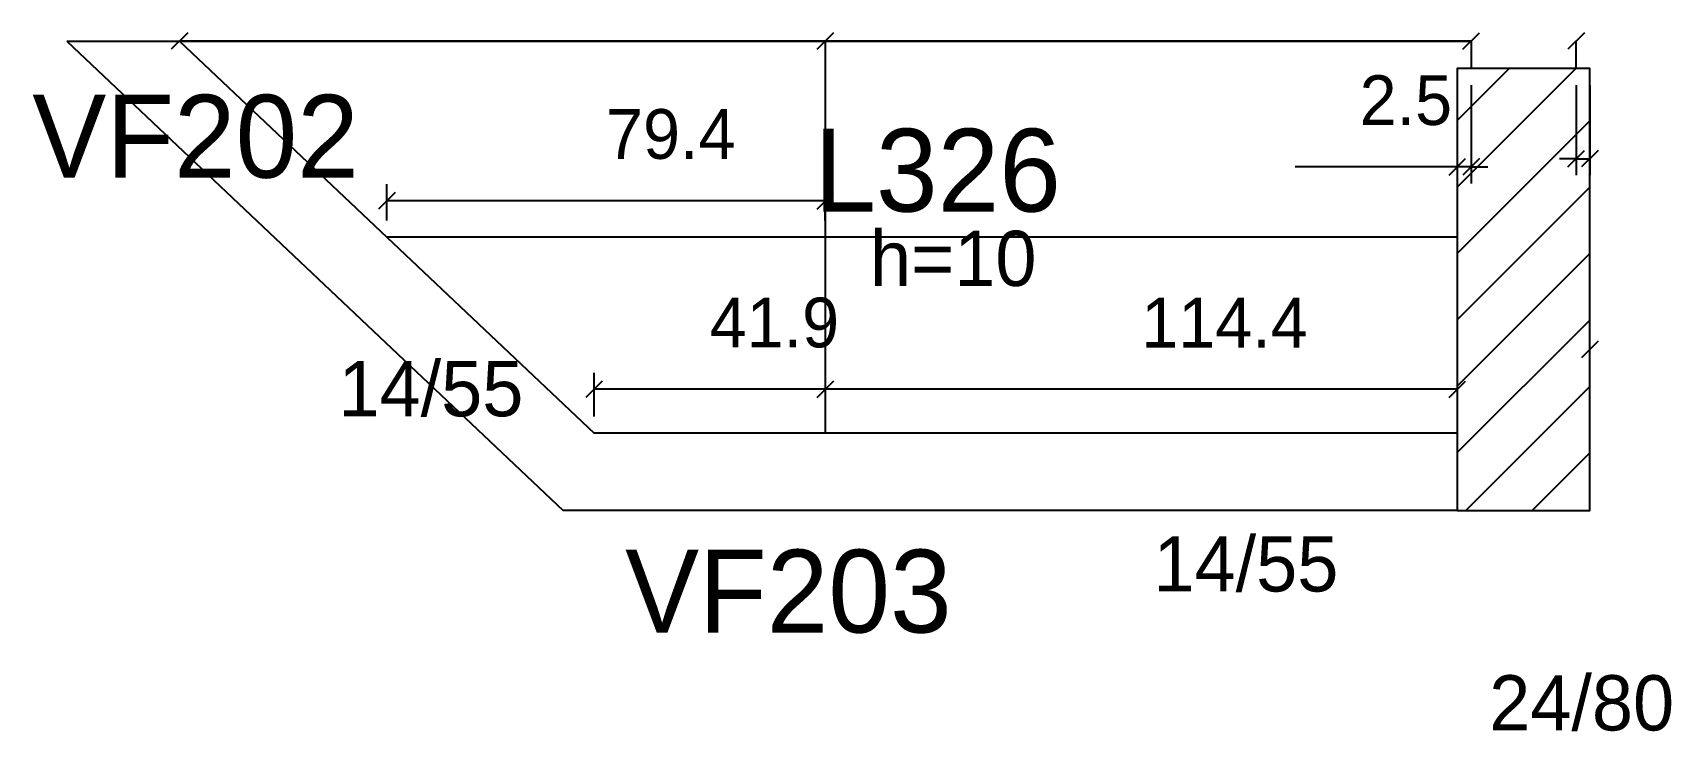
# Model space of a CAD drawing. Header units: metres. Extents: x 2888 to 3184, y 1524 to 1650.
import ezdxf

# ---------------------------------------------------------------- set-up
doc = ezdxf.new("R2010")
doc.units = ezdxf.units.M

msp = doc.modelspace()

# ---------------------------------------------------------------- linework, layer by layer
at = {"layer": '3', "color": 3}
for p, q in [((2893.96, 1648.94), (2983.76, 1563.94)), ((2914.33, 1648.94), (2989.34, 1577.94)), ((3145.57, 1634.53), (3154.97, 1643.94)), ((3145.57, 1622.51), (3166.99, 1643.94)), ((3145.57, 1610.49), (3169.57, 1634.49)), ((3145.57, 1598.47), (3169.57, 1622.47)), ((3145.57, 1586.45), (3169.57, 1610.45)), ((3145.57, 1574.43), (3169.57, 1598.43)), ((3147.1, 1563.94), (3169.57, 1586.41)), ((3145.57, 1577.94), (2989.34, 1577.94)), ((3159.12, 1563.94), (3169.57, 1574.39)), ((3145.57, 1563.94), (2983.76, 1563.94))]:
    msp.add_line(p, q, dxfattribs=at)
for points in [[(2893.96, 1648.94), (3148.07, 1648.94)], [(3148.07, 1648.94), (3148.07, 1643.94)], [(3167.07, 1643.94), (3167.07, 1648.94)]]:
    msp.add_lwpolyline(points, dxfattribs=at)
at = {"layer": '7', "color": 7}
msp.add_lwpolyline([(3145.57, 1563.94), (3169.57, 1563.94), (3169.57, 1643.94), (3145.57, 1643.94), (3145.57, 1563.94)], dxfattribs=at)
at = {"layer": 'Painéis'}
for p, q in [((2915.83, 1650.44), (2912.83, 1647.44)), ((3029.7, 1647.44), (3032.7, 1650.44)), ((3032.7, 1650.44), (3029.7, 1647.44)), ((3146.57, 1647.44), (3149.57, 1650.44)), ((3168.57, 1650.44), (3165.57, 1647.44)), ((3165.57, 1626.14), (3168.57, 1629.14)), ((3171.07, 1629.14), (3168.07, 1626.14)), ((3144.07, 1624.65), (3147.07, 1627.65)), ((3149.57, 1627.65), (3146.57, 1624.65)), ((2953.33, 1621.52), (2950.33, 1618.52)), ((3029.7, 1618.52), (3032.7, 1621.52)), ((3171.07, 1594.6), (3168.07, 1591.6)), ((2990.84, 1587.39), (2987.84, 1584.39)), ((3029.7, 1584.39), (3032.7, 1587.39)), ((3032.7, 1587.39), (3029.7, 1584.39)), ((3144.07, 1584.39), (3147.07, 1587.39))]:
    msp.add_line(p, q, dxfattribs=at)
at = {"layer": 'Painéis', "color": 4}
for p, q in [((3031.2, 1648.94), (2914.33, 1648.94)), ((3148.07, 1648.94), (3031.2, 1648.94)), ((3145.57, 1640.94), (3145.57, 1623.15)), ((3148.07, 1640.94), (3148.07, 1623.15)), ((3167.07, 1640.94), (3167.07, 1624.64)), ((3169.57, 1640.94), (3169.57, 1624.64)), ((3145.57, 1626.15), (3116.21, 1626.15)), ((3148.07, 1626.15), (3145.57, 1626.15)), ((3148.07, 1626.15), (3151.07, 1626.15)), ((3167.07, 1627.64), (3164.07, 1627.64)), ((3167.07, 1627.64), (3169.57, 1627.64)), ((2951.83, 1616.44), (2951.83, 1623.02)), ((3031.2, 1616.44), (3031.2, 1623.02)), ((3031.2, 1620.02), (2951.83, 1620.02)), ((2989.34, 1580.94), (2989.34, 1588.89)), ((3031.2, 1585.89), (2989.34, 1585.89)), ((3145.57, 1585.89), (3031.2, 1585.89))]:
    msp.add_line(p, q, dxfattribs=at)
at = {"layer": 'Painéis', "color": 200}
for p, q in [((3031.2, 1648.94), (3031.2, 1577.94)), ((3145.57, 1613.44), (2951.83, 1613.44))]:
    msp.add_line(p, q, dxfattribs=at)

# ---------------------------------------------------------------- texts
at = {"layer": '3', "color": 3}
for s, p in [('h=10', (3039.29, 1604.59)), ('14/55', (2943.09, 1581)), ('14/55', (3090.58, 1549.28)), ('24/80', (3151.34, 1524.12))]:
    msp.add_text(s, height=10, dxfattribs=at).set_placement(p)
at = {"layer": '4', "color": 4}
for s, p in [('VF202', (2887.69, 1624.2)), ('L326', (3029.21, 1618.06)), ('VF203', (2994.97, 1541.85))]:
    msp.add_text(s, height=15, dxfattribs=at).set_placement(p)
at = {"layer": 'Painéis', "color": 240}
for s, p in [('2.5', (3127.89, 1633.74)), ('79.4', (2991.52, 1627.61)), ('41.9', (3010.27, 1593.48)), ('114.4', (3088.38, 1593.45))]:
    msp.add_text(s, height=9, dxfattribs=at).set_placement(p)

doc.saveas('drawing.dxf')
